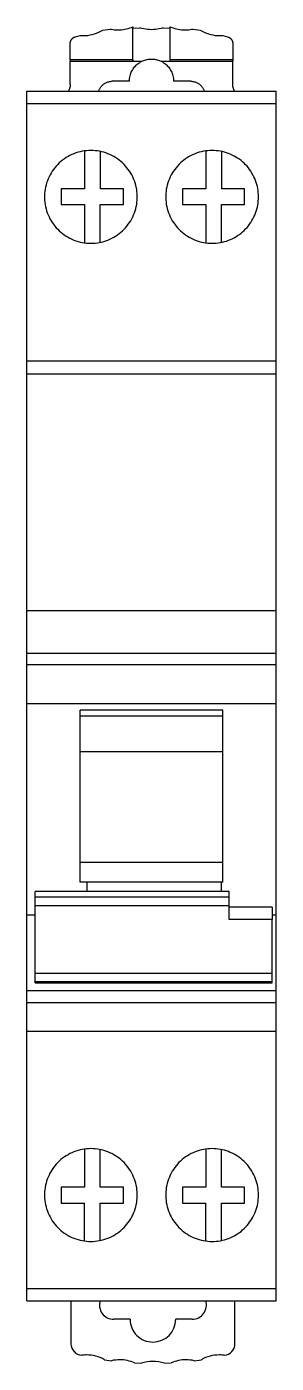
# Model space of a CAD drawing. Header units: millimetres. Extents: x 2268 to 4339, y 1619 to 2163.
# Drawn here: x 3357.9 to 3374.7, y 1792.8 to 1882.5 of the extents above; entities that cross this region are included whole.
import ezdxf

# ---------------------------------------------------------------- set-up
doc = ezdxf.new("R2010")
doc.units = ezdxf.units.MM

msp = doc.modelspace()

# ---------------------------------------------------------------- linework, layer by layer
for p, q in [((3361.209, 1881.838), (3361.522, 1881.923)), ((3361.522, 1881.923), (3361.555, 1881.921)), ((3361.555, 1881.921), (3361.587, 1881.919)), ((3361.587, 1881.919), (3361.619, 1881.917)), ((3361.619, 1881.917), (3361.651, 1881.916)), ((3361.651, 1881.916), (3361.683, 1881.916)), ((3361.683, 1881.916), (3361.715, 1881.916)), ((3361.715, 1881.916), (3361.871, 1881.92)), ((3361.871, 1881.92), (3362.024, 1881.934)), ((3362.024, 1881.934), (3362.176, 1881.957)), ((3362.176, 1881.957), (3362.325, 1881.989)), ((3362.325, 1881.989), (3362.473, 1882.029)), ((3362.473, 1882.029), (3362.618, 1882.078)), ((3362.618, 1882.078), (3362.761, 1882.136)), ((3362.761, 1882.136), (3362.902, 1882.204)), ((3362.902, 1882.204), (3363.041, 1882.281)), ((3363.041, 1882.281), (3363.522, 1882.359)), ((3363.522, 1882.359), (3363.612, 1882.34)), ((3363.612, 1882.34), (3363.702, 1882.326)), ((3363.702, 1882.326), (3363.792, 1882.314)), ((3363.792, 1882.314), (3363.881, 1882.306)), ((3363.881, 1882.306), (3363.97, 1882.301)), ((3363.97, 1882.301), (3364.059, 1882.3)), ((3364.059, 1882.3), (3364.172, 1882.302)), ((3364.172, 1882.302), (3364.285, 1882.31)), ((3364.285, 1882.31), (3364.397, 1882.323)), ((3364.397, 1882.323), (3364.509, 1882.341)), ((3364.509, 1882.341), (3364.62, 1882.364)), ((3364.62, 1882.364), (3364.731, 1882.393)), ((3364.731, 1882.393), (3364.841, 1882.427)), ((3364.841, 1882.427), (3364.951, 1882.466)), ((3364.951, 1882.466), (3365.06, 1882.512)), ((3365.068, 1882.452), (3365.06, 1882.512)), ((3365.06, 1880.3), (3365.06, 1882.512)), ((3365.06, 1882.452), (3365.068, 1882.452)), ((3365.072, 1882.42), (3365.068, 1882.452)), ((3365.072, 1882.42), (3365.529, 1882.442)), ((3365.658, 1882.402), (3365.529, 1882.442)), ((3365.788, 1882.369), (3365.658, 1882.402)), ((3365.917, 1882.345), (3365.788, 1882.369)), ((3366.046, 1882.327), (3365.917, 1882.345)), ((3366.176, 1882.317), (3366.046, 1882.327)), ((3366.305, 1882.314), (3366.176, 1882.317)), ((3366.434, 1882.317), (3366.305, 1882.314)), ((3366.564, 1882.327), (3366.434, 1882.317)), ((3366.693, 1882.345), (3366.564, 1882.327)), ((3366.823, 1882.369), (3366.693, 1882.345)), ((3366.952, 1882.402), (3366.823, 1882.369)), ((3367.081, 1882.442), (3366.952, 1882.402)), ((3367.081, 1882.442), (3367.538, 1882.42)), ((3367.538, 1882.42), (3367.542, 1882.452)), ((3367.542, 1882.452), (3367.55, 1882.512)), ((3367.542, 1882.452), (3367.55, 1882.452)), ((3367.55, 1882.512), (3367.66, 1882.467)), ((3367.55, 1880.3), (3367.55, 1882.512)), ((3367.66, 1882.467), (3367.77, 1882.427)), ((3367.77, 1882.427), (3367.88, 1882.393)), ((3367.88, 1882.393), (3367.991, 1882.365)), ((3367.991, 1882.365), (3368.103, 1882.341)), ((3368.103, 1882.341), (3368.215, 1882.324)), ((3368.215, 1882.324), (3368.328, 1882.311)), ((3368.328, 1882.311), (3368.441, 1882.303)), ((3368.441, 1882.303), (3368.555, 1882.3)), ((3368.555, 1882.3), (3368.643, 1882.302)), ((3368.643, 1882.302), (3368.73, 1882.306)), ((3368.73, 1882.306), (3368.818, 1882.314)), ((3368.818, 1882.314), (3368.906, 1882.325)), ((3368.906, 1882.325), (3368.995, 1882.339)), ((3368.995, 1882.339), (3369.084, 1882.357)), ((3369.084, 1882.357), (3369.564, 1882.281)), ((3369.564, 1882.281), (3369.703, 1882.204)), ((3369.703, 1882.204), (3369.845, 1882.136)), ((3369.845, 1882.136), (3369.988, 1882.078)), ((3369.988, 1882.078), (3370.134, 1882.029)), ((3370.134, 1882.029), (3370.282, 1881.989)), ((3370.282, 1881.989), (3370.432, 1881.957)), ((3370.432, 1881.957), (3370.584, 1881.934)), ((3370.584, 1881.934), (3370.739, 1881.92)), ((3370.739, 1881.92), (3370.895, 1881.916)), ((3370.895, 1881.916), (3370.927, 1881.916)), ((3370.927, 1881.916), (3370.959, 1881.916)), ((3370.959, 1881.916), (3370.991, 1881.917)), ((3370.991, 1881.917), (3371.023, 1881.919)), ((3371.023, 1881.919), (3371.056, 1881.921)), ((3371.056, 1881.921), (3371.088, 1881.923)), ((3371.088, 1881.923), (3371.401, 1881.838)), ((3360.847, 1880.3), (3360.848, 1881.426)), ((3360.848, 1881.426), (3360.852, 1881.455)), ((3360.852, 1881.455), (3360.856, 1881.482)), ((3360.856, 1881.482), (3360.863, 1881.509)), ((3360.863, 1881.509), (3360.87, 1881.534)), ((3360.87, 1881.534), (3360.879, 1881.558)), ((3360.879, 1881.558), (3360.889, 1881.581)), ((3360.889, 1881.581), (3360.9, 1881.603)), ((3360.9, 1881.603), (3360.912, 1881.624)), ((3360.912, 1881.624), (3360.925, 1881.644)), ((3360.925, 1881.644), (3360.939, 1881.663)), ((3360.939, 1881.663), (3360.954, 1881.682)), ((3360.954, 1881.682), (3360.969, 1881.7)), ((3360.969, 1881.7), (3360.986, 1881.717)), ((3360.986, 1881.717), (3361.003, 1881.733)), ((3361.003, 1881.733), (3361.021, 1881.749)), ((3361.021, 1881.749), (3361.041, 1881.764)), ((3361.041, 1881.764), (3361.061, 1881.778)), ((3361.061, 1881.778), (3361.083, 1881.79)), ((3361.083, 1881.79), (3361.105, 1881.802)), ((3361.105, 1881.802), (3361.129, 1881.813)), ((3361.129, 1881.813), (3361.154, 1881.822)), ((3361.154, 1881.822), (3361.181, 1881.831)), ((3361.181, 1881.831), (3361.209, 1881.838)), ((3371.401, 1881.838), (3371.429, 1881.831)), ((3371.429, 1881.831), (3371.456, 1881.822)), ((3371.456, 1881.822), (3371.481, 1881.813)), ((3371.481, 1881.813), (3371.505, 1881.802)), ((3371.505, 1881.802), (3371.527, 1881.79)), ((3371.527, 1881.79), (3371.549, 1881.777)), ((3371.549, 1881.777), (3371.569, 1881.764)), ((3371.569, 1881.764), (3371.588, 1881.749)), ((3371.588, 1881.749), (3371.607, 1881.733)), ((3371.607, 1881.733), (3371.624, 1881.717)), ((3371.624, 1881.717), (3371.641, 1881.7)), ((3371.641, 1881.7), (3371.656, 1881.682)), ((3371.656, 1881.682), (3371.671, 1881.663)), ((3371.671, 1881.663), (3371.685, 1881.644)), ((3371.685, 1881.644), (3371.698, 1881.624)), ((3371.698, 1881.624), (3371.71, 1881.602)), ((3371.71, 1881.602), (3371.721, 1881.581)), ((3371.721, 1881.581), (3371.731, 1881.558)), ((3371.731, 1881.558), (3371.74, 1881.534)), ((3371.74, 1881.534), (3371.747, 1881.509)), ((3371.747, 1881.509), (3371.754, 1881.482)), ((3371.754, 1881.482), (3371.759, 1881.455)), ((3371.759, 1881.455), (3371.762, 1881.426)), ((3371.762, 1881.426), (3371.763, 1880.3)), ((3360.846, 1878.661), (3360.847, 1880.189)), ((3365.06, 1880.3), (3360.847, 1880.3)), ((3360.847, 1880.3), (3360.847, 1880.189)), ((3360.847, 1880.189), (3365.06, 1880.189)), ((3365.06, 1880.3), (3365.06, 1880.189)), ((3365.06, 1880.189), (3365.657, 1880.189)), ((3365.419, 1880.045), (3365.493, 1880.097)), ((3365.493, 1880.097), (3365.572, 1880.145)), ((3365.572, 1880.145), (3365.657, 1880.189)), ((3365.657, 1880.189), (3365.722, 1880.219)), ((3365.722, 1880.219), (3365.787, 1880.245)), ((3365.787, 1880.245), (3365.852, 1880.268)), ((3365.852, 1880.268), (3365.916, 1880.287)), ((3365.916, 1880.287), (3365.981, 1880.303)), ((3365.981, 1880.303), (3366.046, 1880.316)), ((3366.046, 1880.316), (3366.111, 1880.326)), ((3366.111, 1880.326), (3366.176, 1880.333)), ((3366.176, 1880.333), (3366.24, 1880.337)), ((3366.24, 1880.337), (3366.305, 1880.338)), ((3366.305, 1880.338), (3366.37, 1880.337)), ((3366.37, 1880.337), (3366.435, 1880.333)), ((3366.435, 1880.333), (3366.499, 1880.326)), ((3366.499, 1880.326), (3366.564, 1880.316)), ((3366.564, 1880.316), (3366.629, 1880.303)), ((3366.629, 1880.303), (3366.694, 1880.287)), ((3366.694, 1880.287), (3366.759, 1880.268)), ((3366.759, 1880.268), (3366.823, 1880.245)), ((3366.823, 1880.245), (3366.888, 1880.219)), ((3366.888, 1880.219), (3366.953, 1880.189)), ((3366.953, 1880.189), (3367.55, 1880.189)), ((3366.953, 1880.189), (3367.038, 1880.145)), ((3367.038, 1880.145), (3367.117, 1880.097)), ((3367.117, 1880.097), (3367.191, 1880.045)), ((3371.763, 1880.3), (3367.55, 1880.3)), ((3367.55, 1880.3), (3367.55, 1880.189)), ((3367.55, 1880.189), (3371.763, 1880.189)), ((3371.763, 1880.3), (3371.763, 1880.189)), ((3371.764, 1878.661), (3371.763, 1880.189)), ((3364.847, 1879.131), (3364.866, 1879.217)), ((3364.866, 1879.217), (3364.889, 1879.3)), ((3364.889, 1879.3), (3364.917, 1879.38)), ((3364.917, 1879.38), (3364.949, 1879.458)), ((3364.949, 1879.458), (3364.985, 1879.533)), ((3364.985, 1879.533), (3365.025, 1879.606)), ((3365.025, 1879.606), (3365.069, 1879.676)), ((3365.069, 1879.676), (3365.117, 1879.744)), ((3365.117, 1879.744), (3365.169, 1879.81)), ((3365.169, 1879.81), (3365.225, 1879.872)), ((3365.225, 1879.872), (3365.285, 1879.933)), ((3365.285, 1879.933), (3365.35, 1879.99)), ((3365.35, 1879.99), (3365.419, 1880.045)), ((3367.191, 1880.045), (3367.26, 1879.99)), ((3367.26, 1879.99), (3367.325, 1879.933)), ((3367.325, 1879.933), (3367.385, 1879.872)), ((3367.385, 1879.872), (3367.441, 1879.81)), ((3367.441, 1879.81), (3367.493, 1879.744)), ((3367.493, 1879.744), (3367.541, 1879.676)), ((3367.541, 1879.676), (3367.585, 1879.606)), ((3367.585, 1879.606), (3367.625, 1879.533)), ((3367.625, 1879.533), (3367.661, 1879.458)), ((3367.661, 1879.458), (3367.693, 1879.38)), ((3367.693, 1879.38), (3367.721, 1879.3)), ((3367.721, 1879.3), (3367.745, 1879.217)), ((3367.745, 1879.217), (3367.764, 1879.131)), ((3360.775, 1878.299), (3360.748, 1878.24)), ((3360.799, 1878.362), (3360.775, 1878.299)), ((3360.818, 1878.429), (3360.799, 1878.362)), ((3360.833, 1878.501), (3360.818, 1878.429)), ((3360.843, 1878.578), (3360.833, 1878.501)), ((3360.846, 1878.661), (3360.843, 1878.578)), ((3362.79, 1878.27), (3362.808, 1878.311)), ((3362.808, 1878.311), (3362.828, 1878.351)), ((3362.828, 1878.351), (3362.85, 1878.39)), ((3362.85, 1878.39), (3362.874, 1878.427)), ((3362.874, 1878.427), (3362.899, 1878.463)), ((3362.899, 1878.463), (3362.926, 1878.498)), ((3362.926, 1878.498), (3362.954, 1878.531)), ((3362.954, 1878.531), (3362.984, 1878.563)), ((3362.984, 1878.563), (3363.016, 1878.594)), ((3363.016, 1878.594), (3363.049, 1878.624)), ((3363.049, 1878.624), (3363.083, 1878.652)), ((3363.083, 1878.652), (3363.12, 1878.679)), ((3363.12, 1878.679), (3363.158, 1878.705)), ((3363.158, 1878.705), (3363.198, 1878.729)), ((3363.198, 1878.729), (3363.24, 1878.751)), ((3363.24, 1878.751), (3363.284, 1878.772)), ((3363.284, 1878.772), (3363.33, 1878.791)), ((3363.33, 1878.791), (3363.379, 1878.808)), ((3363.379, 1878.808), (3363.43, 1878.823)), ((3363.43, 1878.823), (3363.484, 1878.836)), ((3363.484, 1878.836), (3363.542, 1878.845)), ((3363.542, 1878.845), (3363.604, 1878.852)), ((3363.604, 1878.852), (3363.671, 1878.854)), ((3364.821, 1878.854), (3363.671, 1878.854)), ((3364.821, 1878.854), (3364.824, 1878.95)), ((3364.824, 1878.95), (3364.832, 1879.042)), ((3364.832, 1879.042), (3364.847, 1879.131)), ((3367.764, 1879.131), (3367.778, 1879.042)), ((3367.778, 1879.042), (3367.787, 1878.95)), ((3367.787, 1878.95), (3367.79, 1878.854)), ((3368.939, 1878.854), (3367.79, 1878.854)), ((3368.939, 1878.854), (3369.006, 1878.852)), ((3369.006, 1878.852), (3369.068, 1878.845)), ((3369.068, 1878.845), (3369.126, 1878.836)), ((3369.126, 1878.836), (3369.18, 1878.823)), ((3369.18, 1878.823), (3369.231, 1878.808)), ((3369.231, 1878.808), (3369.28, 1878.791)), ((3369.28, 1878.791), (3369.326, 1878.772)), ((3369.326, 1878.772), (3369.37, 1878.751)), ((3369.37, 1878.751), (3369.412, 1878.729)), ((3369.412, 1878.729), (3369.452, 1878.705)), ((3369.452, 1878.705), (3369.491, 1878.679)), ((3369.491, 1878.679), (3369.527, 1878.652)), ((3369.527, 1878.652), (3369.562, 1878.624)), ((3369.562, 1878.624), (3369.595, 1878.594)), ((3369.595, 1878.594), (3369.626, 1878.563)), ((3369.626, 1878.563), (3369.656, 1878.531)), ((3369.656, 1878.531), (3369.684, 1878.498)), ((3369.684, 1878.498), (3369.711, 1878.463)), ((3369.711, 1878.463), (3369.736, 1878.427)), ((3369.736, 1878.427), (3369.76, 1878.39)), ((3369.76, 1878.39), (3369.782, 1878.351)), ((3369.782, 1878.351), (3369.802, 1878.311)), ((3369.802, 1878.311), (3369.821, 1878.27)), ((3371.767, 1878.578), (3371.764, 1878.661)), ((3371.777, 1878.501), (3371.767, 1878.578)), ((3371.792, 1878.429), (3371.777, 1878.501)), ((3371.812, 1878.362), (3371.792, 1878.429)), ((3371.835, 1878.299), (3371.812, 1878.362)), ((3371.862, 1878.24), (3371.835, 1878.299)), ((3357.925, 1877.354), (3357.925, 1878.183)), ((3357.925, 1878.183), (3374.685, 1878.183)), ((3360.748, 1878.24), (3360.718, 1878.183)), ((3362.758, 1878.183), (3362.773, 1878.228)), ((3362.773, 1878.228), (3362.79, 1878.27)), ((3369.821, 1878.27), (3369.837, 1878.228)), ((3369.837, 1878.228), (3369.852, 1878.183)), ((3371.893, 1878.183), (3371.862, 1878.24)), ((3374.685, 1877.354), (3374.685, 1878.183)), ((3357.925, 1860.083), (3357.925, 1877.354)), ((3357.925, 1877.354), (3374.685, 1877.354)), ((3374.685, 1860.083), (3374.685, 1877.354)), ((3360.827, 1873.866), (3360.698, 1873.797)), ((3360.96, 1873.929), (3360.827, 1873.866)), ((3361.095, 1873.986), (3360.96, 1873.929)), ((3361.232, 1874.036), (3361.095, 1873.986)), ((3361.372, 1874.08), (3361.232, 1874.036)), ((3361.513, 1874.117), (3361.372, 1874.08)), ((3361.655, 1874.148), (3361.513, 1874.117)), ((3361.798, 1874.172), (3361.655, 1874.148)), ((3361.942, 1874.189), (3361.798, 1874.172)), ((3361.804, 1874.172), (3361.804, 1871.623)), ((3362.088, 1874.199), (3361.942, 1874.189)), ((3362.235, 1874.202), (3362.088, 1874.199)), ((3362.382, 1874.199), (3362.235, 1874.202)), ((3362.528, 1874.188), (3362.382, 1874.199)), ((3362.672, 1874.171), (3362.528, 1874.188)), ((3362.815, 1874.148), (3362.672, 1874.171)), ((3362.958, 1874.117), (3362.815, 1874.148)), ((3362.857, 1874.139), (3362.857, 1871.623)), ((3363.099, 1874.08), (3362.958, 1874.117)), ((3363.238, 1874.036), (3363.099, 1874.08)), ((3363.376, 1873.986), (3363.238, 1874.036)), ((3363.511, 1873.929), (3363.376, 1873.986)), ((3363.643, 1873.866), (3363.511, 1873.929)), ((3363.772, 1873.797), (3363.643, 1873.866)), ((3368.968, 1873.866), (3368.839, 1873.797)), ((3369.1, 1873.929), (3368.968, 1873.866)), ((3369.235, 1873.986), (3369.1, 1873.929)), ((3369.373, 1874.036), (3369.235, 1873.986)), ((3369.512, 1874.08), (3369.373, 1874.036)), ((3369.653, 1874.117), (3369.512, 1874.08)), ((3369.795, 1874.148), (3369.653, 1874.117)), ((3369.939, 1874.172), (3369.795, 1874.148)), ((3370.083, 1874.189), (3369.939, 1874.172)), ((3369.944, 1874.172), (3369.944, 1871.623)), ((3370.228, 1874.199), (3370.083, 1874.189)), ((3370.375, 1874.202), (3370.228, 1874.199)), ((3370.516, 1874.199), (3370.375, 1874.202)), ((3370.655, 1874.19), (3370.516, 1874.199)), ((3370.793, 1874.174), (3370.655, 1874.19)), ((3370.931, 1874.152), (3370.793, 1874.174)), ((3371.067, 1874.124), (3370.931, 1874.152)), ((3370.998, 1874.139), (3370.998, 1871.623)), ((3371.202, 1874.09), (3371.067, 1874.124)), ((3371.336, 1874.05), (3371.202, 1874.09)), ((3371.469, 1874.004), (3371.336, 1874.05)), ((3371.598, 1873.952), (3371.469, 1874.004)), ((3371.726, 1873.894), (3371.598, 1873.952)), ((3371.85, 1873.831), (3371.726, 1873.894)), ((3371.972, 1873.762), (3371.85, 1873.831)), ((3359.723, 1872.931), (3359.639, 1872.811)), ((3359.813, 1873.047), (3359.723, 1872.931)), ((3359.907, 1873.158), (3359.813, 1873.047)), ((3360.007, 1873.265), (3359.907, 1873.158)), ((3360.111, 1873.367), (3360.007, 1873.265)), ((3360.22, 1873.464), (3360.111, 1873.367)), ((3360.334, 1873.555), (3360.22, 1873.464)), ((3360.451, 1873.641), (3360.334, 1873.555)), ((3360.573, 1873.722), (3360.451, 1873.641)), ((3360.698, 1873.797), (3360.573, 1873.722)), ((3363.898, 1873.722), (3363.772, 1873.797)), ((3364.019, 1873.641), (3363.898, 1873.722)), ((3364.137, 1873.554), (3364.019, 1873.641)), ((3364.251, 1873.463), (3364.137, 1873.554)), ((3364.359, 1873.366), (3364.251, 1873.463)), ((3364.464, 1873.264), (3364.359, 1873.366)), ((3364.563, 1873.157), (3364.464, 1873.264)), ((3364.658, 1873.046), (3364.563, 1873.157)), ((3364.747, 1872.93), (3364.658, 1873.046)), ((3364.831, 1872.81), (3364.747, 1872.93)), ((3367.864, 1872.931), (3367.78, 1872.811)), ((3367.953, 1873.047), (3367.864, 1872.931)), ((3368.048, 1873.158), (3367.953, 1873.047)), ((3368.147, 1873.265), (3368.048, 1873.158)), ((3368.251, 1873.367), (3368.147, 1873.265)), ((3368.36, 1873.464), (3368.251, 1873.367)), ((3368.474, 1873.555), (3368.36, 1873.464)), ((3368.592, 1873.641), (3368.474, 1873.555)), ((3368.713, 1873.722), (3368.592, 1873.641)), ((3368.839, 1873.797), (3368.713, 1873.722)), ((3372.09, 1873.688), (3371.972, 1873.762)), ((3372.205, 1873.609), (3372.09, 1873.688)), ((3372.316, 1873.524), (3372.205, 1873.609)), ((3372.424, 1873.435), (3372.316, 1873.524)), ((3372.527, 1873.34), (3372.424, 1873.435)), ((3372.626, 1873.242), (3372.527, 1873.34)), ((3372.72, 1873.139), (3372.626, 1873.242)), ((3372.81, 1873.031), (3372.72, 1873.139)), ((3372.895, 1872.92), (3372.81, 1873.031)), ((3372.975, 1872.805), (3372.895, 1872.92)), ((3359.263, 1872.024), (3359.222, 1871.884)), ((3359.31, 1872.162), (3359.263, 1872.024)), ((3359.363, 1872.298), (3359.31, 1872.162)), ((3359.423, 1872.431), (3359.363, 1872.298)), ((3359.489, 1872.561), (3359.423, 1872.431)), ((3359.561, 1872.687), (3359.489, 1872.561)), ((3359.639, 1872.811), (3359.561, 1872.687)), ((3364.909, 1872.686), (3364.831, 1872.81)), ((3364.981, 1872.56), (3364.909, 1872.686)), ((3365.047, 1872.43), (3364.981, 1872.56)), ((3365.107, 1872.297), (3365.047, 1872.43)), ((3365.16, 1872.162), (3365.107, 1872.297)), ((3365.207, 1872.024), (3365.16, 1872.162)), ((3365.248, 1871.883), (3365.207, 1872.024)), ((3367.403, 1872.024), (3367.363, 1871.883)), ((3367.45, 1872.162), (3367.403, 1872.024)), ((3367.504, 1872.298), (3367.45, 1872.162)), ((3367.564, 1872.431), (3367.504, 1872.298)), ((3367.63, 1872.56), (3367.564, 1872.431)), ((3367.702, 1872.687), (3367.63, 1872.56)), ((3367.78, 1872.811), (3367.702, 1872.687)), ((3373.049, 1872.687), (3372.975, 1872.805)), ((3373.118, 1872.565), (3373.049, 1872.687)), ((3373.182, 1872.441), (3373.118, 1872.565)), ((3373.24, 1872.313), (3373.182, 1872.441)), ((3373.292, 1872.183), (3373.24, 1872.313)), ((3373.339, 1872.051), (3373.292, 1872.183)), ((3373.379, 1871.917), (3373.339, 1872.051)), ((3359.126, 1871.307), (3359.119, 1871.161)), ((3359.119, 1871.161), (3359.119, 1871.015)), ((3359.14, 1871.452), (3359.126, 1871.307)), ((3359.161, 1871.597), (3359.14, 1871.452)), ((3359.188, 1871.741), (3359.161, 1871.597)), ((3359.222, 1871.884), (3359.188, 1871.741)), ((3360.241, 1871.623), (3360.241, 1870.57)), ((3361.804, 1871.623), (3360.241, 1871.623)), ((3364.42, 1871.623), (3362.857, 1871.623)), ((3364.42, 1870.57), (3364.42, 1871.623)), ((3365.282, 1871.741), (3365.248, 1871.883)), ((3365.309, 1871.597), (3365.282, 1871.741)), ((3365.33, 1871.452), (3365.309, 1871.597)), ((3365.344, 1871.307), (3365.33, 1871.452)), ((3365.351, 1871.161), (3365.344, 1871.307)), ((3365.351, 1871.016), (3365.351, 1871.161)), ((3367.267, 1871.306), (3367.26, 1871.161)), ((3367.26, 1871.161), (3367.26, 1871.015)), ((3367.28, 1871.452), (3367.267, 1871.306)), ((3367.301, 1871.597), (3367.28, 1871.452)), ((3367.329, 1871.741), (3367.301, 1871.597)), ((3367.363, 1871.883), (3367.329, 1871.741)), ((3368.381, 1871.623), (3368.381, 1870.57)), ((3369.944, 1871.623), (3368.381, 1871.623)), ((3372.561, 1871.623), (3370.998, 1871.623)), ((3372.561, 1870.57), (3372.561, 1871.623)), ((3373.413, 1871.781), (3373.379, 1871.917)), ((3373.441, 1871.645), (3373.413, 1871.781)), ((3373.463, 1871.507), (3373.441, 1871.645)), ((3373.479, 1871.369), (3373.463, 1871.507)), ((3373.488, 1871.23), (3373.479, 1871.369)), ((3373.492, 1871.089), (3373.488, 1871.23)), ((3359.119, 1871.015), (3359.126, 1870.87)), ((3359.126, 1870.87), (3359.14, 1870.725)), ((3359.14, 1870.725), (3359.16, 1870.58)), ((3359.16, 1870.58), (3359.188, 1870.436)), ((3359.188, 1870.436), (3359.222, 1870.293)), ((3359.222, 1870.293), (3359.262, 1870.152)), ((3360.241, 1870.57), (3361.804, 1870.57)), ((3361.804, 1870.57), (3361.804, 1868.002)), ((3362.857, 1870.57), (3364.42, 1870.57)), ((3362.857, 1868.035), (3362.857, 1870.57)), ((3365.207, 1870.152), (3365.248, 1870.293)), ((3365.248, 1870.293), (3365.282, 1870.436)), ((3365.282, 1870.436), (3365.309, 1870.58)), ((3365.309, 1870.58), (3365.33, 1870.725)), ((3365.33, 1870.725), (3365.344, 1870.87)), ((3365.344, 1870.87), (3365.351, 1871.016)), ((3367.26, 1871.015), (3367.266, 1870.87)), ((3367.266, 1870.87), (3367.28, 1870.724)), ((3367.28, 1870.724), (3367.301, 1870.579)), ((3367.301, 1870.579), (3367.328, 1870.435)), ((3367.328, 1870.435), (3367.362, 1870.293)), ((3367.362, 1870.293), (3367.403, 1870.152)), ((3368.381, 1870.57), (3369.944, 1870.57)), ((3369.944, 1870.57), (3369.944, 1868.002)), ((3370.998, 1870.57), (3372.561, 1870.57)), ((3370.998, 1868.035), (3370.998, 1870.57)), ((3373.34, 1870.128), (3373.38, 1870.262)), ((3373.38, 1870.262), (3373.414, 1870.397)), ((3373.414, 1870.397), (3373.442, 1870.534)), ((3373.442, 1870.534), (3373.464, 1870.671)), ((3373.464, 1870.671), (3373.479, 1870.81)), ((3373.479, 1870.81), (3373.489, 1870.949)), ((3373.489, 1870.949), (3373.492, 1871.089)), ((3359.262, 1870.152), (3359.309, 1870.014)), ((3359.309, 1870.014), (3359.362, 1869.878)), ((3359.362, 1869.878), (3359.422, 1869.746)), ((3359.422, 1869.746), (3359.488, 1869.616)), ((3359.488, 1869.616), (3359.56, 1869.489)), ((3359.56, 1869.489), (3359.638, 1869.365)), ((3359.638, 1869.365), (3359.722, 1869.245)), ((3364.747, 1869.244), (3364.831, 1869.364)), ((3364.831, 1869.364), (3364.909, 1869.488)), ((3364.909, 1869.488), (3364.981, 1869.615)), ((3364.981, 1869.615), (3365.047, 1869.745)), ((3365.047, 1869.745), (3365.107, 1869.878)), ((3365.107, 1869.878), (3365.16, 1870.014)), ((3365.16, 1870.014), (3365.207, 1870.152)), ((3367.403, 1870.152), (3367.45, 1870.014)), ((3367.45, 1870.014), (3367.503, 1869.878)), ((3367.503, 1869.878), (3367.563, 1869.746)), ((3367.563, 1869.746), (3367.629, 1869.616)), ((3367.629, 1869.616), (3367.701, 1869.489)), ((3367.701, 1869.489), (3367.779, 1869.365)), ((3367.779, 1869.365), (3367.863, 1869.245)), ((3372.897, 1869.257), (3372.977, 1869.372)), ((3372.977, 1869.372), (3373.052, 1869.491)), ((3373.052, 1869.491), (3373.121, 1869.613)), ((3373.121, 1869.613), (3373.184, 1869.738)), ((3373.184, 1869.738), (3373.242, 1869.865)), ((3373.242, 1869.865), (3373.294, 1869.995)), ((3373.294, 1869.995), (3373.34, 1870.128)), ((3359.722, 1869.245), (3359.811, 1869.129)), ((3359.811, 1869.129), (3359.906, 1869.017)), ((3359.906, 1869.017), (3360.006, 1868.91)), ((3360.006, 1868.91), (3360.11, 1868.808)), ((3360.11, 1868.808), (3360.219, 1868.711)), ((3360.219, 1868.711), (3360.332, 1868.62)), ((3360.332, 1868.62), (3360.45, 1868.533)), ((3360.45, 1868.533), (3360.572, 1868.453)), ((3360.572, 1868.453), (3360.698, 1868.377)), ((3363.771, 1868.377), (3363.897, 1868.452)), ((3363.897, 1868.452), (3364.018, 1868.533)), ((3364.018, 1868.533), (3364.136, 1868.619)), ((3364.136, 1868.619), (3364.25, 1868.711)), ((3364.25, 1868.711), (3364.359, 1868.808)), ((3364.359, 1868.808), (3364.463, 1868.909)), ((3364.463, 1868.909), (3364.563, 1869.016)), ((3364.563, 1869.016), (3364.658, 1869.128)), ((3364.658, 1869.128), (3364.747, 1869.244)), ((3367.863, 1869.245), (3367.952, 1869.129)), ((3367.952, 1869.129), (3368.047, 1869.017)), ((3368.047, 1869.017), (3368.146, 1868.91)), ((3368.146, 1868.91), (3368.251, 1868.808)), ((3368.251, 1868.808), (3368.36, 1868.711)), ((3368.36, 1868.711), (3368.473, 1868.62)), ((3368.473, 1868.62), (3368.591, 1868.533)), ((3368.591, 1868.533), (3368.713, 1868.452)), ((3368.713, 1868.452), (3368.838, 1868.377)), ((3371.974, 1868.413), (3372.092, 1868.487)), ((3372.092, 1868.487), (3372.207, 1868.567)), ((3372.207, 1868.567), (3372.318, 1868.652)), ((3372.318, 1868.652), (3372.426, 1868.741)), ((3372.426, 1868.741), (3372.529, 1868.836)), ((3372.529, 1868.836), (3372.628, 1868.935)), ((3372.628, 1868.935), (3372.723, 1869.038)), ((3372.723, 1869.038), (3372.813, 1869.146)), ((3372.813, 1869.146), (3372.897, 1869.257)), ((3360.698, 1868.377), (3360.827, 1868.308)), ((3360.827, 1868.308), (3360.959, 1868.245)), ((3360.959, 1868.245), (3361.094, 1868.188)), ((3361.094, 1868.188), (3361.232, 1868.138)), ((3361.232, 1868.138), (3361.371, 1868.094)), ((3361.371, 1868.094), (3361.512, 1868.057)), ((3361.512, 1868.057), (3361.655, 1868.026)), ((3361.655, 1868.026), (3361.798, 1868.003)), ((3361.798, 1868.003), (3361.942, 1867.986)), ((3361.942, 1867.986), (3362.088, 1867.975)), ((3362.088, 1867.975), (3362.235, 1867.972)), ((3362.235, 1867.972), (3362.382, 1867.975)), ((3362.382, 1867.975), (3362.527, 1867.986)), ((3362.527, 1867.986), (3362.671, 1868.003)), ((3362.671, 1868.003), (3362.814, 1868.026)), ((3362.814, 1868.026), (3362.957, 1868.057)), ((3362.957, 1868.057), (3363.098, 1868.094)), ((3363.098, 1868.094), (3363.237, 1868.138)), ((3363.237, 1868.138), (3363.375, 1868.188)), ((3363.375, 1868.188), (3363.51, 1868.245)), ((3363.51, 1868.245), (3363.642, 1868.308)), ((3363.642, 1868.308), (3363.771, 1868.377)), ((3368.838, 1868.377), (3368.968, 1868.308)), ((3368.968, 1868.308), (3369.1, 1868.245)), ((3369.1, 1868.245), (3369.235, 1868.188)), ((3369.235, 1868.188), (3369.372, 1868.138)), ((3369.372, 1868.138), (3369.512, 1868.094)), ((3369.512, 1868.094), (3369.653, 1868.057)), ((3369.653, 1868.057), (3369.795, 1868.026)), ((3369.795, 1868.026), (3369.938, 1868.003)), ((3369.938, 1868.003), (3370.083, 1867.986)), ((3370.083, 1867.986), (3370.228, 1867.975)), ((3370.228, 1867.975), (3370.375, 1867.972)), ((3370.375, 1867.972), (3370.516, 1867.975)), ((3370.516, 1867.975), (3370.655, 1867.984)), ((3370.655, 1867.984), (3370.793, 1868)), ((3370.793, 1868), (3370.931, 1868.022)), ((3370.931, 1868.022), (3371.067, 1868.05)), ((3371.067, 1868.05), (3371.203, 1868.084)), ((3371.203, 1868.084), (3371.337, 1868.124)), ((3371.337, 1868.124), (3371.469, 1868.17)), ((3371.469, 1868.17), (3371.6, 1868.222)), ((3371.6, 1868.222), (3371.727, 1868.28)), ((3371.727, 1868.28), (3371.852, 1868.344)), ((3371.852, 1868.344), (3371.974, 1868.413)), ((3357.925, 1859.202), (3357.925, 1860.083)), ((3357.925, 1860.083), (3374.685, 1860.083)), ((3374.685, 1859.202), (3374.685, 1860.083)), ((3357.925, 1843.323), (3357.925, 1859.202)), ((3357.925, 1859.202), (3374.685, 1859.202)), ((3374.685, 1843.323), (3374.685, 1859.202)), ((3357.925, 1840.45), (3357.925, 1843.323)), ((3357.925, 1843.323), (3374.685, 1843.323)), ((3374.685, 1840.45), (3374.685, 1843.323)), ((3357.925, 1839.684), (3357.925, 1840.45)), ((3357.925, 1840.45), (3374.685, 1840.45)), ((3374.685, 1839.684), (3374.685, 1840.45)), ((3357.925, 1837.081), (3357.925, 1839.684)), ((3357.925, 1839.684), (3374.685, 1839.684)), ((3374.685, 1837.081), (3374.685, 1839.684)), ((3357.925, 1822.877), (3357.925, 1837.081)), ((3357.925, 1837.081), (3374.685, 1837.081)), ((3374.685, 1822.877), (3374.685, 1837.081)), ((3361.517, 1825.078), (3361.517, 1836.624)), ((3371.094, 1836.624), (3361.517, 1836.624)), ((3371.094, 1836.218), (3361.517, 1836.218)), ((3371.094, 1825.078), (3371.094, 1836.624)), ((3371.094, 1833.825), (3361.517, 1833.825)), ((3361.517, 1826.417), (3371.094, 1826.417)), ((3371.525, 1824.454), (3358.5, 1824.454)), ((3358.5, 1824.096), (3358.5, 1824.454)), ((3361.995, 1825.078), (3361.517, 1825.078)), ((3370.998, 1825.078), (3361.995, 1825.078)), ((3361.995, 1824.454), (3361.995, 1825.078)), ((3371.094, 1825.078), (3370.998, 1825.078)), ((3370.998, 1824.454), (3370.998, 1825.078)), ((3371.525, 1824.096), (3371.525, 1824.454)), ((3358.5, 1823.498), (3358.5, 1824.096)), ((3358.5, 1824.096), (3371.525, 1824.096)), ((3371.525, 1823.498), (3371.525, 1824.096)), ((3374.685, 1817.792), (3374.685, 1824.167)), ((3357.925, 1817.792), (3357.925, 1822.877)), ((3357.925, 1822.877), (3358.5, 1822.877)), ((3358.5, 1823.498), (3371.525, 1823.498)), ((3358.5, 1823.304), (3358.5, 1823.498)), ((3358.5, 1823.102), (3358.5, 1823.304)), ((3358.5, 1822.89), (3358.5, 1823.102)), ((3358.5, 1822.67), (3358.5, 1822.89)), ((3358.5, 1822.443), (3358.5, 1822.67)), ((3371.525, 1823.375), (3371.525, 1823.498)), ((3374.398, 1823.389), (3371.525, 1823.389)), ((3371.525, 1823.249), (3371.525, 1823.375)), ((3371.525, 1823.118), (3371.525, 1823.249)), ((3371.525, 1822.984), (3371.525, 1823.118)), ((3371.525, 1822.847), (3371.525, 1822.984)), ((3371.525, 1822.706), (3371.525, 1822.847)), ((3371.525, 1822.562), (3371.525, 1822.706)), ((3374.398, 1823.389), (3374.398, 1822.562)), ((3374.398, 1822.877), (3374.685, 1822.877)), ((3358.5, 1822.21), (3358.5, 1822.443)), ((3358.5, 1821.97), (3358.5, 1822.21)), ((3358.5, 1821.726), (3358.5, 1821.97)), ((3374.398, 1822.562), (3371.525, 1822.562)), ((3374.398, 1822.387), (3374.398, 1822.562)), ((3374.398, 1822.208), (3374.398, 1822.387)), ((3374.398, 1822.025), (3374.398, 1822.208)), ((3374.398, 1821.839), (3374.398, 1822.025)), ((3374.398, 1821.651), (3374.398, 1821.839)), ((3358.5, 1821.477), (3358.5, 1821.726)), ((3358.5, 1821.225), (3358.5, 1821.477)), ((3358.5, 1820.971), (3358.5, 1821.225)), ((3358.5, 1820.715), (3358.5, 1820.971)), ((3374.398, 1821.461), (3374.398, 1821.651)), ((3374.398, 1821.268), (3374.398, 1821.461)), ((3374.398, 1821.074), (3374.398, 1821.268)), ((3374.398, 1820.879), (3374.398, 1821.074)), ((3374.398, 1820.684), (3374.398, 1820.879)), ((3358.5, 1820.459), (3358.5, 1820.715)), ((3358.5, 1820.203), (3358.5, 1820.459)), ((3358.5, 1819.948), (3358.5, 1820.203)), ((3374.398, 1820.488), (3374.398, 1820.684)), ((3374.398, 1820.292), (3374.398, 1820.488)), ((3374.398, 1820.097), (3374.398, 1820.292)), ((3374.398, 1819.902), (3374.398, 1820.097)), ((3358.5, 1819.695), (3358.5, 1819.948)), ((3358.5, 1819.445), (3358.5, 1819.695)), ((3358.5, 1819.199), (3358.5, 1819.445)), ((3358.5, 1818.957), (3358.5, 1819.199)), ((3374.398, 1819.709), (3374.398, 1819.902)), ((3374.398, 1819.518), (3374.398, 1819.709)), ((3374.398, 1819.328), (3374.398, 1819.518)), ((3374.398, 1819.141), (3374.398, 1819.328)), ((3374.398, 1818.957), (3374.398, 1819.141)), ((3358.5, 1818.957), (3374.398, 1818.957)), ((3358.5, 1818.411), (3358.5, 1818.957)), ((3358.5, 1818.319), (3358.5, 1818.411)), ((3358.5, 1818.411), (3374.398, 1818.411)), ((3358.5, 1818.319), (3374.398, 1818.319)), ((3374.398, 1818.411), (3374.398, 1818.957)), ((3374.398, 1818.319), (3374.398, 1818.411)), ((3357.925, 1816.986), (3357.925, 1817.792)), ((3357.925, 1817.792), (3374.685, 1817.792)), ((3374.685, 1816.986), (3374.685, 1817.792)), ((3357.925, 1815.071), (3357.925, 1816.986)), ((3357.925, 1816.986), (3374.685, 1816.986)), ((3374.685, 1815.071), (3374.685, 1816.986)), ((3357.925, 1797.8), (3357.925, 1815.071)), ((3357.925, 1815.071), (3374.685, 1815.071)), ((3374.685, 1797.8), (3374.685, 1815.071)), ((3360.334, 1806.534), (3360.22, 1806.443)), ((3360.451, 1806.621), (3360.334, 1806.534)), ((3360.573, 1806.701), (3360.451, 1806.621)), ((3360.699, 1806.776), (3360.573, 1806.701)), ((3360.828, 1806.846), (3360.699, 1806.776)), ((3360.96, 1806.909), (3360.828, 1806.846)), ((3361.095, 1806.965), (3360.96, 1806.909)), ((3361.232, 1807.016), (3361.095, 1806.965)), ((3361.372, 1807.059), (3361.232, 1807.016)), ((3361.513, 1807.096), (3361.372, 1807.059)), ((3361.655, 1807.127), (3361.513, 1807.096)), ((3361.798, 1807.151), (3361.655, 1807.127)), ((3361.943, 1807.168), (3361.798, 1807.151)), ((3361.804, 1807.151), (3361.804, 1804.584)), ((3362.088, 1807.178), (3361.943, 1807.168)), ((3362.235, 1807.181), (3362.088, 1807.178)), ((3362.382, 1807.178), (3362.235, 1807.181)), ((3362.527, 1807.168), (3362.382, 1807.178)), ((3362.672, 1807.151), (3362.527, 1807.168)), ((3362.815, 1807.127), (3362.672, 1807.151)), ((3362.957, 1807.096), (3362.815, 1807.127)), ((3362.857, 1804.584), (3362.857, 1807.118)), ((3363.098, 1807.059), (3362.957, 1807.096)), ((3363.238, 1807.015), (3363.098, 1807.059)), ((3363.375, 1806.965), (3363.238, 1807.015)), ((3363.51, 1806.908), (3363.375, 1806.965)), ((3363.643, 1806.845), (3363.51, 1806.908)), ((3363.772, 1806.776), (3363.643, 1806.845)), ((3363.897, 1806.701), (3363.772, 1806.776)), ((3364.019, 1806.62), (3363.897, 1806.701)), ((3364.137, 1806.534), (3364.019, 1806.62)), ((3364.251, 1806.442), (3364.137, 1806.534)), ((3368.474, 1806.534), (3368.36, 1806.443)), ((3368.592, 1806.621), (3368.474, 1806.534)), ((3368.714, 1806.701), (3368.592, 1806.621)), ((3368.839, 1806.776), (3368.714, 1806.701)), ((3368.968, 1806.846), (3368.839, 1806.776)), ((3369.1, 1806.909), (3368.968, 1806.846)), ((3369.235, 1806.965), (3369.1, 1806.909)), ((3369.373, 1807.016), (3369.235, 1806.965)), ((3369.512, 1807.059), (3369.373, 1807.016)), ((3369.654, 1807.096), (3369.512, 1807.059)), ((3369.796, 1807.127), (3369.654, 1807.096)), ((3369.939, 1807.151), (3369.796, 1807.127)), ((3370.083, 1807.168), (3369.939, 1807.151)), ((3369.944, 1807.151), (3369.944, 1804.584)), ((3370.228, 1807.178), (3370.083, 1807.168)), ((3370.375, 1807.181), (3370.228, 1807.178)), ((3370.516, 1807.178), (3370.375, 1807.181)), ((3370.655, 1807.169), (3370.516, 1807.178)), ((3370.793, 1807.153), (3370.655, 1807.169)), ((3370.931, 1807.131), (3370.793, 1807.153)), ((3371.067, 1807.103), (3370.931, 1807.131)), ((3370.998, 1804.584), (3370.998, 1807.118)), ((3371.203, 1807.069), (3371.067, 1807.103)), ((3371.337, 1807.029), (3371.203, 1807.069)), ((3371.469, 1806.983), (3371.337, 1807.029)), ((3371.599, 1806.931), (3371.469, 1806.983)), ((3371.727, 1806.873), (3371.599, 1806.931)), ((3371.852, 1806.81), (3371.727, 1806.873)), ((3371.973, 1806.741), (3371.852, 1806.81)), ((3372.092, 1806.666), (3371.973, 1806.741)), ((3372.207, 1806.587), (3372.092, 1806.666)), ((3372.318, 1806.502), (3372.207, 1806.587)), ((3372.426, 1806.412), (3372.318, 1806.502)), ((3359.561, 1805.665), (3359.488, 1805.538)), ((3359.639, 1805.789), (3359.561, 1805.665)), ((3359.723, 1805.909), (3359.639, 1805.789)), ((3359.812, 1806.025), (3359.723, 1805.909)), ((3359.907, 1806.137), (3359.812, 1806.025)), ((3360.006, 1806.244), (3359.907, 1806.137)), ((3360.111, 1806.346), (3360.006, 1806.244)), ((3360.22, 1806.443), (3360.111, 1806.346)), ((3364.36, 1806.345), (3364.251, 1806.442)), ((3364.464, 1806.243), (3364.36, 1806.345)), ((3364.564, 1806.136), (3364.464, 1806.243)), ((3364.658, 1806.025), (3364.564, 1806.136)), ((3364.748, 1805.908), (3364.658, 1806.025)), ((3364.831, 1805.788), (3364.748, 1805.908)), ((3364.91, 1805.665), (3364.831, 1805.788)), ((3364.982, 1805.538), (3364.91, 1805.665)), ((3367.701, 1805.665), (3367.629, 1805.538)), ((3367.779, 1805.789), (3367.701, 1805.665)), ((3367.863, 1805.909), (3367.779, 1805.789)), ((3367.953, 1806.025), (3367.863, 1805.909)), ((3368.047, 1806.137), (3367.953, 1806.025)), ((3368.147, 1806.244), (3368.047, 1806.137)), ((3368.251, 1806.346), (3368.147, 1806.244)), ((3368.36, 1806.443), (3368.251, 1806.346)), ((3372.529, 1806.318), (3372.426, 1806.412)), ((3372.628, 1806.219), (3372.529, 1806.318)), ((3372.722, 1806.115), (3372.628, 1806.219)), ((3372.812, 1806.008), (3372.722, 1806.115)), ((3372.897, 1805.897), (3372.812, 1806.008)), ((3372.977, 1805.782), (3372.897, 1805.897)), ((3373.051, 1805.663), (3372.977, 1805.782)), ((3373.12, 1805.542), (3373.051, 1805.663)), ((3359.188, 1804.718), (3359.16, 1804.574)), ((3359.222, 1804.86), (3359.188, 1804.718)), ((3359.262, 1805.001), (3359.222, 1804.86)), ((3359.309, 1805.14), (3359.262, 1805.001)), ((3359.363, 1805.275), (3359.309, 1805.14)), ((3359.422, 1805.408), (3359.363, 1805.275)), ((3359.488, 1805.538), (3359.422, 1805.408)), ((3365.048, 1805.408), (3364.982, 1805.538)), ((3365.107, 1805.275), (3365.048, 1805.408)), ((3365.161, 1805.139), (3365.107, 1805.275)), ((3365.208, 1805.001), (3365.161, 1805.139)), ((3365.248, 1804.86), (3365.208, 1805.001)), ((3365.282, 1804.718), (3365.248, 1804.86)), ((3365.309, 1804.574), (3365.282, 1804.718)), ((3367.328, 1804.718), (3367.301, 1804.574)), ((3367.362, 1804.86), (3367.328, 1804.718)), ((3367.403, 1805.001), (3367.362, 1804.86)), ((3367.45, 1805.14), (3367.403, 1805.001)), ((3367.503, 1805.275), (3367.45, 1805.14)), ((3367.563, 1805.408), (3367.503, 1805.275)), ((3367.629, 1805.538), (3367.563, 1805.408)), ((3373.184, 1805.417), (3373.12, 1805.542)), ((3373.241, 1805.289), (3373.184, 1805.417)), ((3373.294, 1805.159), (3373.241, 1805.289)), ((3373.34, 1805.027), (3373.294, 1805.159)), ((3373.38, 1804.893), (3373.34, 1805.027)), ((3373.414, 1804.757), (3373.38, 1804.893)), ((3373.442, 1804.621), (3373.414, 1804.757)), ((3359.126, 1804.283), (3359.119, 1804.138)), ((3359.119, 1804.138), (3359.119, 1803.992)), ((3359.119, 1803.992), (3359.126, 1803.847)), ((3359.14, 1804.429), (3359.126, 1804.283)), ((3359.126, 1803.847), (3359.14, 1803.701)), ((3359.16, 1804.574), (3359.14, 1804.429)), ((3360.241, 1804.584), (3360.241, 1803.53)), ((3361.804, 1804.584), (3360.241, 1804.584)), ((3364.42, 1804.584), (3362.857, 1804.584)), ((3364.42, 1803.53), (3364.42, 1804.584)), ((3365.33, 1804.429), (3365.309, 1804.574)), ((3365.344, 1804.283), (3365.33, 1804.429)), ((3365.33, 1803.701), (3365.344, 1803.847)), ((3365.351, 1804.138), (3365.344, 1804.283)), ((3365.344, 1803.847), (3365.351, 1803.992)), ((3365.351, 1803.992), (3365.351, 1804.138)), ((3367.266, 1804.283), (3367.26, 1804.138)), ((3367.26, 1804.138), (3367.26, 1803.992)), ((3367.26, 1803.992), (3367.267, 1803.846)), ((3367.28, 1804.429), (3367.266, 1804.283)), ((3367.267, 1803.846), (3367.28, 1803.701)), ((3367.301, 1804.574), (3367.28, 1804.429)), ((3368.381, 1804.584), (3368.381, 1803.53)), ((3369.944, 1804.584), (3368.381, 1804.584)), ((3372.561, 1804.584), (3370.998, 1804.584)), ((3372.561, 1803.53), (3372.561, 1804.584)), ((3373.464, 1804.484), (3373.442, 1804.621)), ((3373.479, 1804.346), (3373.464, 1804.484)), ((3373.489, 1804.206), (3373.479, 1804.346)), ((3373.479, 1803.786), (3373.489, 1803.926)), ((3373.492, 1804.066), (3373.489, 1804.206)), ((3373.489, 1803.926), (3373.492, 1804.066)), ((3359.14, 1803.701), (3359.161, 1803.556)), ((3359.161, 1803.556), (3359.188, 1803.413)), ((3359.188, 1803.413), (3359.222, 1803.27)), ((3359.222, 1803.27), (3359.263, 1803.13)), ((3359.263, 1803.13), (3359.31, 1802.991)), ((3359.31, 1802.991), (3359.363, 1802.856)), ((3360.241, 1803.53), (3361.804, 1803.53)), ((3361.804, 1800.981), (3361.804, 1803.53)), ((3362.857, 1803.53), (3364.42, 1803.53)), ((3362.857, 1801.014), (3362.857, 1803.53)), ((3365.106, 1802.855), (3365.16, 1802.991)), ((3365.16, 1802.991), (3365.207, 1803.129)), ((3365.207, 1803.129), (3365.248, 1803.27)), ((3365.248, 1803.27), (3365.282, 1803.412)), ((3365.282, 1803.412), (3365.309, 1803.556)), ((3365.309, 1803.556), (3365.33, 1803.701)), ((3367.28, 1803.701), (3367.301, 1803.556)), ((3367.301, 1803.556), (3367.329, 1803.412)), ((3367.329, 1803.412), (3367.363, 1803.27)), ((3367.363, 1803.27), (3367.403, 1803.129)), ((3367.403, 1803.129), (3367.45, 1802.991)), ((3367.45, 1802.991), (3367.504, 1802.856)), ((3368.381, 1803.53), (3369.944, 1803.53)), ((3369.944, 1800.981), (3369.944, 1803.53)), ((3370.998, 1803.53), (3372.561, 1803.53)), ((3370.998, 1801.014), (3370.998, 1803.53)), ((3373.241, 1802.841), (3373.293, 1802.971)), ((3373.293, 1802.971), (3373.339, 1803.104)), ((3373.339, 1803.104), (3373.379, 1803.238)), ((3373.379, 1803.238), (3373.414, 1803.374)), ((3373.414, 1803.374), (3373.442, 1803.51)), ((3373.442, 1803.51), (3373.464, 1803.648)), ((3373.464, 1803.648), (3373.479, 1803.786)), ((3359.363, 1802.856), (3359.423, 1802.723)), ((3359.423, 1802.723), (3359.489, 1802.594)), ((3359.489, 1802.594), (3359.561, 1802.467)), ((3359.561, 1802.467), (3359.639, 1802.343)), ((3359.639, 1802.343), (3359.723, 1802.223)), ((3359.723, 1802.223), (3359.812, 1802.107)), ((3359.812, 1802.107), (3359.906, 1801.996)), ((3364.563, 1801.995), (3364.657, 1802.107)), ((3364.657, 1802.107), (3364.747, 1802.223)), ((3364.747, 1802.223), (3364.83, 1802.342)), ((3364.83, 1802.342), (3364.909, 1802.466)), ((3364.909, 1802.466), (3364.981, 1802.593)), ((3364.981, 1802.593), (3365.047, 1802.723)), ((3365.047, 1802.723), (3365.106, 1802.855)), ((3367.504, 1802.856), (3367.563, 1802.723)), ((3367.563, 1802.723), (3367.629, 1802.594)), ((3367.629, 1802.594), (3367.701, 1802.467)), ((3367.701, 1802.467), (3367.779, 1802.343)), ((3367.779, 1802.343), (3367.863, 1802.223)), ((3367.863, 1802.223), (3367.952, 1802.107)), ((3367.952, 1802.107), (3368.047, 1801.996)), ((3372.626, 1801.912), (3372.721, 1802.015)), ((3372.721, 1802.015), (3372.81, 1802.122)), ((3372.81, 1802.122), (3372.895, 1802.234)), ((3372.895, 1802.234), (3372.975, 1802.349)), ((3372.975, 1802.349), (3373.05, 1802.467)), ((3373.05, 1802.467), (3373.119, 1802.589)), ((3373.119, 1802.589), (3373.183, 1802.714)), ((3373.183, 1802.714), (3373.241, 1802.841)), ((3359.906, 1801.996), (3360.006, 1801.889)), ((3360.006, 1801.889), (3360.11, 1801.787)), ((3360.11, 1801.787), (3360.219, 1801.691)), ((3360.219, 1801.691), (3360.332, 1801.599)), ((3360.332, 1801.599), (3360.45, 1801.513)), ((3360.45, 1801.513), (3360.572, 1801.432)), ((3360.572, 1801.432), (3360.698, 1801.357)), ((3360.698, 1801.357), (3360.827, 1801.287)), ((3360.827, 1801.287), (3360.959, 1801.224)), ((3360.959, 1801.224), (3361.094, 1801.167)), ((3361.094, 1801.167), (3361.231, 1801.117)), ((3361.231, 1801.117), (3361.371, 1801.073)), ((3363.098, 1801.073), (3363.238, 1801.117)), ((3363.238, 1801.117), (3363.375, 1801.167)), ((3363.375, 1801.167), (3363.51, 1801.224)), ((3363.51, 1801.224), (3363.642, 1801.287)), ((3363.642, 1801.287), (3363.771, 1801.356)), ((3363.771, 1801.356), (3363.897, 1801.431)), ((3363.897, 1801.431), (3364.019, 1801.512)), ((3364.019, 1801.512), (3364.136, 1801.598)), ((3364.136, 1801.598), (3364.25, 1801.69)), ((3364.25, 1801.69), (3364.359, 1801.786)), ((3364.359, 1801.786), (3364.463, 1801.888)), ((3364.463, 1801.888), (3364.563, 1801.995)), ((3368.047, 1801.996), (3368.146, 1801.889)), ((3368.146, 1801.889), (3368.251, 1801.787)), ((3368.251, 1801.787), (3368.36, 1801.69)), ((3368.36, 1801.69), (3368.473, 1801.599)), ((3368.473, 1801.599), (3368.591, 1801.513)), ((3368.591, 1801.513), (3368.712, 1801.432)), ((3368.712, 1801.432), (3368.838, 1801.357)), ((3368.838, 1801.357), (3368.967, 1801.287)), ((3368.967, 1801.287), (3369.099, 1801.224)), ((3369.099, 1801.224), (3369.234, 1801.167)), ((3369.234, 1801.167), (3369.372, 1801.117)), ((3369.372, 1801.117), (3369.512, 1801.073)), ((3371.336, 1801.103), (3371.469, 1801.149)), ((3371.469, 1801.149), (3371.598, 1801.201)), ((3371.598, 1801.201), (3371.726, 1801.259)), ((3371.726, 1801.259), (3371.85, 1801.322)), ((3371.85, 1801.322), (3371.972, 1801.391)), ((3371.972, 1801.391), (3372.09, 1801.465)), ((3372.09, 1801.465), (3372.205, 1801.545)), ((3372.205, 1801.545), (3372.316, 1801.629)), ((3372.316, 1801.629), (3372.424, 1801.719)), ((3372.424, 1801.719), (3372.527, 1801.813)), ((3372.527, 1801.813), (3372.626, 1801.912)), ((3361.371, 1801.073), (3361.512, 1801.036)), ((3361.512, 1801.036), (3361.654, 1801.006)), ((3361.654, 1801.006), (3361.798, 1800.982)), ((3361.798, 1800.982), (3361.942, 1800.965)), ((3361.942, 1800.965), (3362.088, 1800.955)), ((3362.088, 1800.955), (3362.235, 1800.951)), ((3362.235, 1800.951), (3362.382, 1800.955)), ((3362.382, 1800.955), (3362.527, 1800.965)), ((3362.527, 1800.965), (3362.672, 1800.982)), ((3362.672, 1800.982), (3362.815, 1801.005)), ((3362.815, 1801.005), (3362.957, 1801.036)), ((3362.957, 1801.036), (3363.098, 1801.073)), ((3369.512, 1801.073), (3369.653, 1801.036)), ((3369.653, 1801.036), (3369.795, 1801.006)), ((3369.795, 1801.006), (3369.938, 1800.982)), ((3369.938, 1800.982), (3370.083, 1800.965)), ((3370.083, 1800.965), (3370.228, 1800.955)), ((3370.228, 1800.955), (3370.375, 1800.951)), ((3370.375, 1800.951), (3370.516, 1800.954)), ((3370.516, 1800.954), (3370.655, 1800.964)), ((3370.655, 1800.964), (3370.793, 1800.979)), ((3370.793, 1800.979), (3370.93, 1801.001)), ((3370.93, 1801.001), (3371.067, 1801.029)), ((3371.067, 1801.029), (3371.202, 1801.063)), ((3371.202, 1801.063), (3371.336, 1801.103)), ((3357.925, 1796.97), (3357.925, 1797.8)), ((3357.925, 1797.8), (3374.685, 1797.8)), ((3374.685, 1796.97), (3374.685, 1797.8)), ((3357.925, 1796.97), (3374.685, 1796.97)), ((3360.893, 1796.97), (3360.894, 1794.083)), ((3371.908, 1794.083), (3371.908, 1796.97)), ((3364.869, 1795.725), (3363.767, 1795.725)), ((3369.035, 1795.725), (3367.933, 1795.725)), ((3363.142, 1793.009), (3363.622, 1792.94)), ((3365.168, 1792.792), (3365.625, 1792.77)), ((3367.177, 1792.77), (3367.634, 1792.792)), ((3369.18, 1792.94), (3369.66, 1793.009))]:
    msp.add_line(p, q)
for centre, radius, start, end in [((3363.767, 1796.683), 0.958, 162.54242, 270.00002), ((3369.035, 1796.683), 0.958, 269.99998, 17.45758), ((3366.401, 1795.725), 1.532, 179.99998, 270.00002), ((3366.401, 1795.725), 1.532, 270.00002, 0.00002), ((3361.673, 1794.083), 0.779, 179.99998, 265.92881), ((3371.128, 1794.083), 0.779, 274.07119, 0.00002), ((3361.948, 1790.934), 2.394, 90, 97.91031), ((3361.948, 1790.934), 2.394, 60.07143, 90), ((3370.854, 1790.934), 2.394, 90, 119.92857), ((3370.854, 1790.934), 2.394, 82.08969, 90), ((3364.179, 1790.611), 2.394, 90, 103.45219), ((3364.179, 1790.611), 2.394, 65.61325, 90), ((3366.401, 1790.505), 2.394, 90, 108.91947), ((3366.401, 1790.505), 2.394, 71.08053, 90), ((3368.623, 1790.611), 2.394, 90, 114.38675), ((3368.623, 1790.611), 2.394, 76.54781, 90)]:
    msp.add_arc(centre, radius, start, end)

doc.saveas('drawing.dxf')
